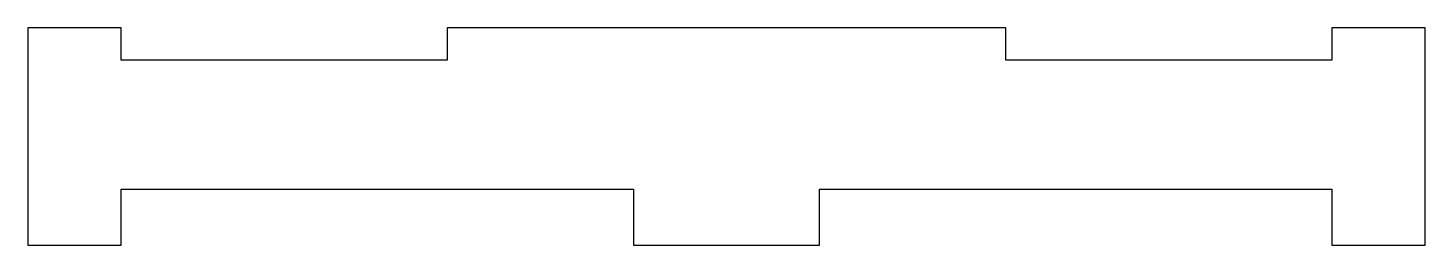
# Model space of a CAD drawing. Header units: millimetres. Extents: x -122.5 to -47.5, y 0 to 11.7.
import ezdxf

# ---------------------------------------------------------------- set-up
doc = ezdxf.new("R2010")
doc.units = ezdxf.units.MM
doc.layers.get('0').update_dxf_attribs({"linetype": 'CONTINUOUS'})

msp = doc.modelspace()

# ---------------------------------------------------------------- linework, layer by layer
msp.add_lwpolyline([(-90, 3), (-90, 0), (-80, 0), (-80, 3), (-52.5, 3), (-52.5, 0), (-47.5, 0), (-47.5, 11.652), (-52.5, 11.652), (-52.5, 9.92), (-70, 9.92), (-70, 11.652), (-100, 11.652), (-100, 9.92), (-117.5, 9.92), (-117.5, 11.652), (-122.5, 11.652), (-122.5, 0), (-117.5, 0), (-117.5, 3)], close=True)

doc.saveas('drawing.dxf')
